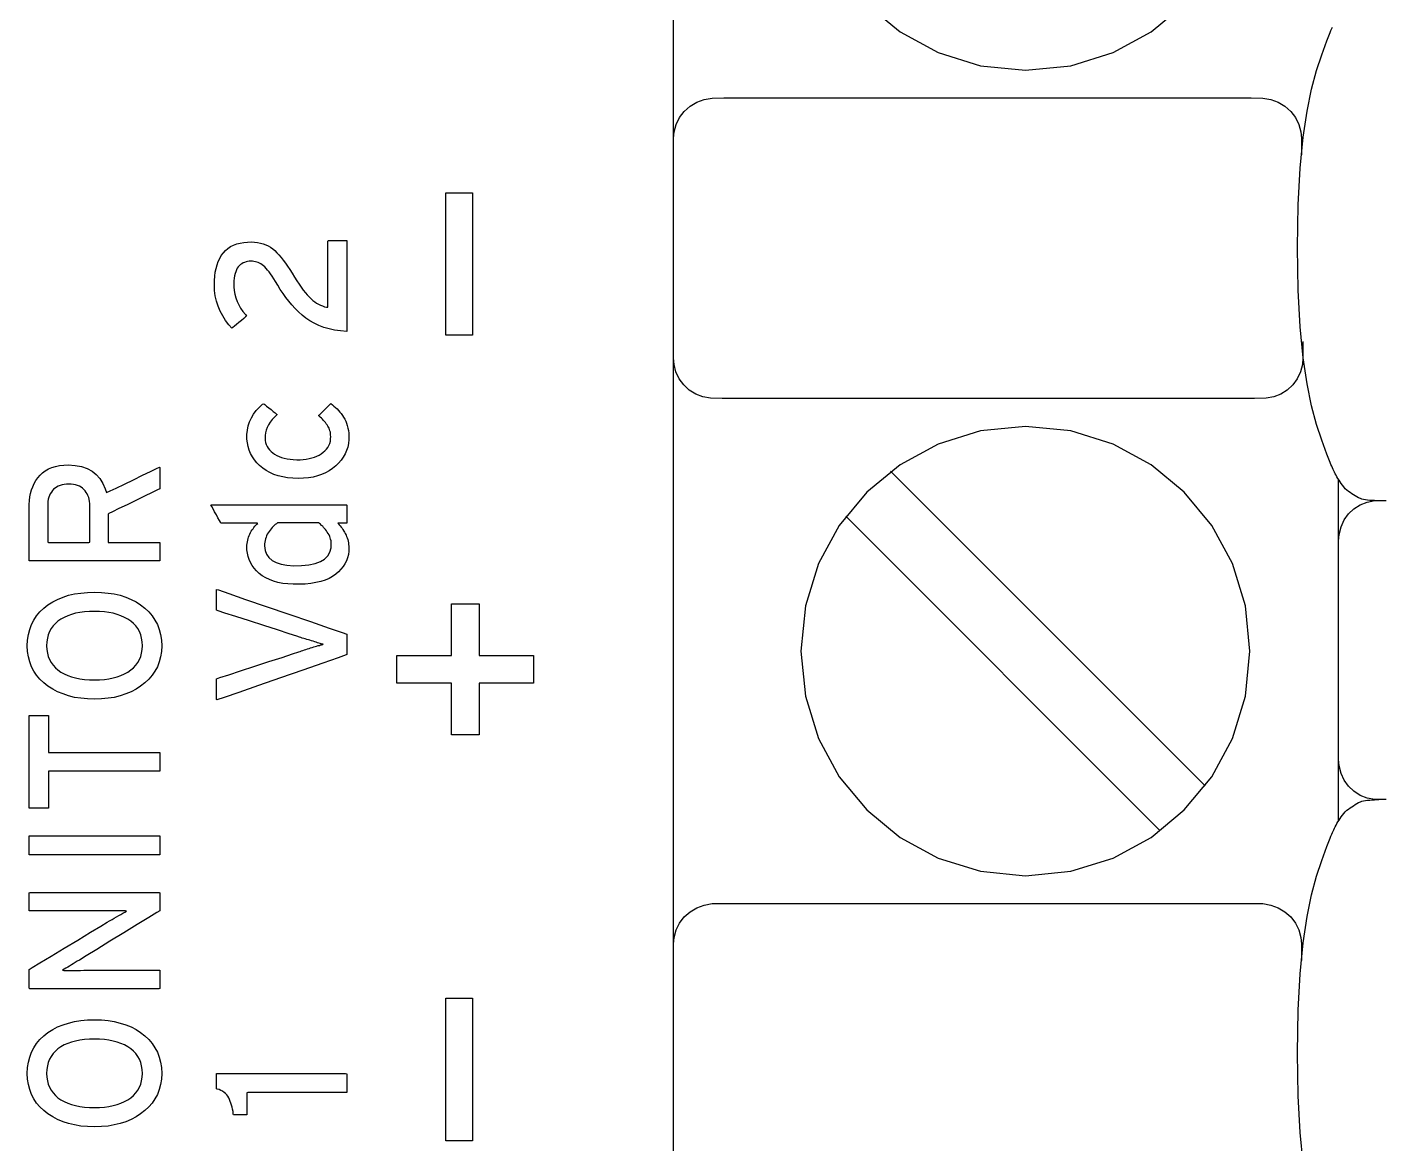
# Model space of a CAD drawing. Extents: x 1 to 47.7, y 0.2 to 33.5.
# Drawn here: x 34.723 to 35.734, y 16.246 to 17.077 of the extents above; entities that cross this region are included whole.
import ezdxf

# ---------------------------------------------------------------- set-up
doc = ezdxf.new("R2010")
doc.units = 0
doc.header["$MEASUREMENT"] = 0
doc.layers.add('6_0____DWG', color=7, linetype='CONTINUOUS')

msp = doc.modelspace()

# ---------------------------------------------------------------- linework, layer by layer
at = {"layer": '6_0____DWG'}
for points in [[(35.204, 15.6137), (35.204, 17.5824)], [(35.3479, 17.0944), (35.3727, 17.074), (35.4011, 17.0585), (35.4325, 17.0488), (35.4662, 17.0454), (35.4999, 17.0488), (35.5313, 17.0585), (35.5597, 17.074), (35.5844, 17.0944)], [(35.7292, 16.7247), (35.7276, 16.7247), (35.726, 16.7248), (35.7243, 16.7248), (35.7226, 16.725), (35.7209, 16.7251), (35.7193, 16.7253), (35.7179, 16.7256), (35.7166, 16.7259), (35.7155, 16.7263), (35.7142, 16.7269), (35.713, 16.7276), (35.7117, 16.7284), (35.7104, 16.7292), (35.7092, 16.73), (35.7079, 16.7308), (35.7066, 16.7317), (35.7054, 16.7325), (35.7042, 16.7337), (35.7032, 16.735), (35.7022, 16.7363), (35.7012, 16.7375), (35.7004, 16.7388), (35.6996, 16.74), (35.6988, 16.7412), (35.6981, 16.7425), (35.6974, 16.7437), (35.6968, 16.7449), (35.6963, 16.746), (35.6957, 16.747), (35.6952, 16.7481), (35.6947, 16.7492), (35.6942, 16.7504), (35.6936, 16.7517), (35.693, 16.7532), (35.6905, 16.7595), (35.6867, 16.7698), (35.6829, 16.7816), (35.6792, 16.7954), (35.6759, 16.8118), (35.673, 16.8313), (35.6707, 16.8543), (35.6693, 16.8815), (35.6687, 16.9134), (35.6693, 16.9452), (35.6707, 16.9724), (35.673, 16.9955), (35.6759, 17.015), (35.6792, 17.0313), (35.6829, 17.0452), (35.6867, 17.0569), (35.6905, 17.0672), (35.693, 17.0735), (35.6936, 17.075), (35.6942, 17.0764), (35.6947, 17.0776)], [(35.204, 16.9824), (35.204, 16.9829), (35.204, 16.9842), (35.204, 16.9861), (35.204, 16.9883), (35.204, 16.9906), (35.204, 16.9926), (35.204, 16.994), (35.204, 16.9947), (35.2044, 16.9995), (35.2059, 17.0051), (35.2085, 17.0102), (35.212, 17.0147), (35.2163, 17.0186), (35.2213, 17.0216), (35.2268, 17.0236), (35.2328, 17.0247), (35.2415, 17.0248), (35.2756, 17.0248), (35.3317, 17.0248), (35.401, 17.0248), (35.4747, 17.0248), (35.544, 17.0248), (35.6, 17.0248), (35.6341, 17.0248), (35.6428, 17.0247), (35.6488, 17.0236), (35.6543, 17.0216), (35.6593, 17.0186), (35.6636, 17.0147), (35.6671, 17.0102), (35.6697, 17.0051), (35.6712, 16.9995), (35.6716, 16.9947), (35.6716, 16.994), (35.6716, 16.9926), (35.6716, 16.9906), (35.6716, 16.9883), (35.6716, 16.9861), (35.6716, 16.9842), (35.6716, 16.9829), (35.6716, 16.9824)], [(35.204, 16.9824), (35.204, 16.9829), (35.204, 16.9842), (35.204, 16.9861), (35.204, 16.9883), (35.204, 16.9906), (35.204, 16.9926), (35.204, 16.994), (35.204, 16.9947), (35.2044, 16.9995), (35.2059, 17.0051), (35.2085, 17.0102), (35.212, 17.0147), (35.2163, 17.0186), (35.2213, 17.0216), (35.2268, 17.0236), (35.2328, 17.0247), (35.2415, 17.0248), (35.2756, 17.0248), (35.3317, 17.0248), (35.401, 17.0248), (35.4747, 17.0248), (35.544, 17.0248), (35.6, 17.0248), (35.6341, 17.0248), (35.6428, 17.0247), (35.6488, 17.0236), (35.6543, 17.0216), (35.6593, 17.0186), (35.6636, 17.0147), (35.6671, 17.0102), (35.6697, 17.0051), (35.6712, 16.9995), (35.6716, 16.9947), (35.6716, 16.994), (35.6716, 16.9926), (35.6716, 16.9906), (35.6716, 16.9883), (35.6716, 16.9861), (35.6716, 16.9842), (35.6716, 16.9829), (35.6716, 16.9824)], [(35.0542, 16.848), (35.0343, 16.848), (35.0343, 16.9542), (35.0542, 16.9542), (35.0542, 16.848)], [(35.6727, 16.8434), (35.6727, 16.8429), (35.6727, 16.8416), (35.6727, 16.8397), (35.6727, 16.8375), (35.6727, 16.8352), (35.6727, 16.8332), (35.6727, 16.8318), (35.6727, 16.8311), (35.6724, 16.8263), (35.6709, 16.8207), (35.6685, 16.8156), (35.6652, 16.8111), (35.6611, 16.8072), (35.6563, 16.8042), (35.651, 16.8022), (35.6453, 16.8011), (35.6367, 16.801), (35.6023, 16.801), (35.5456, 16.801), (35.4756, 16.801), (35.4012, 16.801), (35.3312, 16.801), (35.2745, 16.801), (35.2401, 16.801), (35.2315, 16.8011), (35.2258, 16.8022), (35.2205, 16.8042), (35.2157, 16.8072), (35.2116, 16.8111), (35.2083, 16.8156), (35.2058, 16.8207), (35.2044, 16.8263), (35.204, 16.8311), (35.204, 16.8318), (35.204, 16.8332), (35.204, 16.8352), (35.204, 16.8375), (35.204, 16.8397), (35.204, 16.8416), (35.204, 16.8429), (35.204, 16.8434)], [(35.5999, 16.5124), (35.3656, 16.7467)], [(35.6993, 16.4863), (35.6993, 16.741)], [(35.6993, 16.6825), (35.6993, 16.6831), (35.6993, 16.6844), (35.6993, 16.6863), (35.6993, 16.6885), (35.6993, 16.6907), (35.6993, 16.6927), (35.6993, 16.6942), (35.6993, 16.6949), (35.6996, 16.6997), (35.7011, 16.7053), (35.7034, 16.7104), (35.7067, 16.7149), (35.7107, 16.7187), (35.7154, 16.7217), (35.7206, 16.7238), (35.7262, 16.7248), (35.7348, 16.7249)], [(35.5665, 16.479), (35.3322, 16.7132)], [(35.0592, 16.6095), (35.0998, 16.6095), (35.0998, 16.5888), (35.0592, 16.5888), (35.0592, 16.5505), (35.0385, 16.5505), (35.0385, 16.5888), (34.9979, 16.5888), (34.9979, 16.6095), (35.0385, 16.6095), (35.0385, 16.6479), (35.0592, 16.6479), (35.0592, 16.6095)], [(34.7384, 16.5373), (34.8213, 16.5373), (34.8213, 16.5232), (34.7384, 16.5232), (34.7384, 16.4958), (34.7242, 16.4958), (34.7242, 16.5648), (34.7384, 16.5648), (34.7384, 16.5373)], [(35.7348, 16.5021), (35.7262, 16.5022), (35.7206, 16.5032), (35.7154, 16.5053), (35.7107, 16.5083), (35.7067, 16.5121), (35.7034, 16.5166), (35.7011, 16.5217), (35.6996, 16.5273), (35.6993, 16.5321), (35.6993, 16.5328), (35.6993, 16.5343), (35.6993, 16.5363), (35.6993, 16.5385), (35.6993, 16.5407), (35.6993, 16.5426), (35.6993, 16.5439), (35.6993, 16.5444)], [(35.673, 16.2313), (35.6707, 16.2543), (35.6693, 16.2815), (35.6687, 16.3134), (35.6693, 16.3452), (35.6707, 16.3724), (35.673, 16.3955), (35.6759, 16.415), (35.6792, 16.4313), (35.6829, 16.4452), (35.6867, 16.4569), (35.6905, 16.4672), (35.693, 16.4735), (35.6936, 16.475), (35.6942, 16.4764), (35.6947, 16.4776), (35.6952, 16.4787), (35.6957, 16.4797), (35.6963, 16.4808), (35.6968, 16.4819), (35.6974, 16.4831), (35.6981, 16.4843), (35.6988, 16.4855), (35.6996, 16.4867), (35.7004, 16.488), (35.7012, 16.4892), (35.7022, 16.4905), (35.7032, 16.4918), (35.7042, 16.4931), (35.7054, 16.4943), (35.7066, 16.4951), (35.7079, 16.4959), (35.7092, 16.4968), (35.7104, 16.4976), (35.7117, 16.4984), (35.713, 16.4992), (35.7142, 16.4999), (35.7155, 16.5005), (35.7166, 16.5009), (35.7179, 16.5012), (35.7193, 16.5014), (35.7209, 16.5017), (35.7226, 16.5018), (35.7243, 16.5019), (35.726, 16.502), (35.7276, 16.5021), (35.7292, 16.5021)], [(34.8213, 16.4611), (34.7242, 16.4611), (34.7242, 16.4752), (34.8213, 16.4752), (34.8213, 16.4611)], [(35.204, 16.3824), (35.204, 16.3829), (35.204, 16.3842), (35.204, 16.3861), (35.204, 16.3884), (35.204, 16.3906), (35.204, 16.3926), (35.204, 16.394), (35.204, 16.3947), (35.2044, 16.3995), (35.2059, 16.4051), (35.2085, 16.4102), (35.212, 16.4147), (35.2163, 16.4186), (35.2213, 16.4216), (35.2268, 16.4236), (35.2328, 16.4247), (35.2415, 16.4247), (35.2756, 16.4247), (35.3317, 16.4247), (35.401, 16.4247), (35.4747, 16.4247), (35.544, 16.4247), (35.6, 16.4247), (35.6341, 16.4247), (35.6428, 16.4247), (35.6488, 16.4236), (35.6543, 16.4216), (35.6593, 16.4186), (35.6636, 16.4147), (35.6671, 16.4102), (35.6697, 16.4051), (35.6712, 16.3995), (35.6716, 16.3947), (35.6716, 16.394), (35.6716, 16.3926), (35.6716, 16.3906), (35.6716, 16.3884), (35.6716, 16.3861), (35.6716, 16.3842), (35.6716, 16.3829), (35.6716, 16.3824)], [(35.0542, 16.2481), (35.0343, 16.2481), (35.0343, 16.3543), (35.0542, 16.3543), (35.0542, 16.2481)]]:
    msp.add_lwpolyline(points, dxfattribs=at)
for points in [[(34.9607, 16.8509), (34.956, 16.8513), (34.9516, 16.8519), (34.9474, 16.8528), (34.9435, 16.8539), (34.9398, 16.8553), (34.9363, 16.8569), (34.9331, 16.8587), (34.9301, 16.8607), (34.9273, 16.863), (34.9247, 16.8654), (34.9222, 16.868), (34.9198, 16.8706), (34.9175, 16.8734), (34.9153, 16.8762), (34.9132, 16.8791), (34.9111, 16.8822), (34.9092, 16.8853), (34.9076, 16.8881), (34.9063, 16.8901), (34.9051, 16.892), (34.9039, 16.8937), (34.9028, 16.8952), (34.9017, 16.8966), (34.9006, 16.8978), (34.8996, 16.8989), (34.8986, 16.8998), (34.8977, 16.9005), (34.8967, 16.9011), (34.8957, 16.9016), (34.8947, 16.9021), (34.8936, 16.9025), (34.8926, 16.9027), (34.8915, 16.903), (34.8904, 16.9031), (34.8893, 16.9031), (34.888, 16.9031), (34.8868, 16.9029), (34.8856, 16.9027), (34.8844, 16.9023), (34.8834, 16.9019), (34.8824, 16.9013), (34.8815, 16.9006), (34.8806, 16.8998), (34.8798, 16.899), (34.8791, 16.8979), (34.8785, 16.8967), (34.8779, 16.8953), (34.8774, 16.8939), (34.8771, 16.8922), (34.8768, 16.8905), (34.8766, 16.8886), (34.8765, 16.8865), (34.8765, 16.8841), (34.8768, 16.8813), (34.8773, 16.8785), (34.878, 16.8758), (34.879, 16.8732), (34.8802, 16.8706), (34.8816, 16.8681), (34.8833, 16.8657), (34.8852, 16.8634), (34.886, 16.8622), (34.8853, 16.8616), (34.8839, 16.8605), (34.8822, 16.8591), (34.8803, 16.8576), (34.8785, 16.8561), (34.8769, 16.8548), (34.8757, 16.8538), (34.8751, 16.8534), (34.8729, 16.8558), (34.8704, 16.8591), (34.8682, 16.8625), (34.8664, 16.866), (34.8648, 16.8697), (34.8636, 16.8735), (34.8627, 16.8773), (34.8622, 16.8814), (34.862, 16.8855), (34.862, 16.8888), (34.8623, 16.892), (34.8627, 16.895), (34.8633, 16.8978), (34.864, 16.9004), (34.8649, 16.9029), (34.866, 16.9052), (34.8672, 16.9073), (34.8687, 16.9093), (34.8703, 16.9111), (34.8721, 16.9126), (34.8741, 16.914), (34.8763, 16.9151), (34.8787, 16.916), (34.8812, 16.9167), (34.8839, 16.9172), (34.8868, 16.9174), (34.8896, 16.9175), (34.892, 16.9173), (34.8942, 16.9171), (34.8964, 16.9166), (34.8984, 16.9161), (34.9003, 16.9154), (34.9022, 16.9145), (34.9039, 16.9135), (34.9055, 16.9124), (34.907, 16.9111), (34.9086, 16.9095), (34.9101, 16.9079), (34.9117, 16.906), (34.9133, 16.904), (34.9149, 16.9018), (34.9165, 16.8994), (34.9182, 16.8969), (34.9199, 16.8942), (34.9216, 16.8913), (34.9234, 16.8885), (34.9251, 16.886), (34.9267, 16.8837), (34.9282, 16.8816), (34.9298, 16.8797), (34.9312, 16.878), (34.9326, 16.8765), (34.934, 16.8751), (34.9354, 16.874), (34.9368, 16.8729), (34.9382, 16.872), (34.9396, 16.8711), (34.9411, 16.8704), (34.9425, 16.8698), (34.944, 16.8692), (34.9456, 16.8688), (34.9466, 16.8688), (34.9466, 16.8717), (34.9466, 16.8773), (34.9466, 16.8847), (34.9466, 16.893), (34.9466, 16.9014), (34.9466, 16.909), (34.9466, 16.9149), (34.9466, 16.9181), (34.9467, 16.9185), (34.9478, 16.9185), (34.9495, 16.9185), (34.9517, 16.9185), (34.954, 16.9185), (34.9564, 16.9185), (34.9584, 16.9185), (34.9599, 16.9185), (34.9607, 16.9185), (34.9607, 16.917), (34.9607, 16.9113), (34.9607, 16.9024), (34.9607, 16.8917), (34.9607, 16.8802), (34.9607, 16.8692), (34.9607, 16.8598), (34.9607, 16.8533)], [(34.9087, 16.789), (34.9068, 16.7871), (34.9051, 16.7852), (34.9036, 16.7833), (34.9024, 16.7814), (34.9014, 16.7794), (34.9007, 16.7774), (34.9002, 16.7754), (34.8999, 16.7733), (34.8998, 16.7714), (34.8999, 16.7697), (34.9002, 16.7681), (34.9007, 16.7667), (34.9013, 16.7652), (34.9021, 16.7639), (34.9031, 16.7627), (34.9042, 16.7615), (34.9055, 16.7604), (34.9069, 16.7594), (34.9085, 16.7584), (34.9102, 16.7576), (34.9121, 16.7569), (34.9141, 16.7564), (34.9162, 16.7559), (34.9185, 16.7556), (34.9208, 16.7554), (34.9234, 16.7553), (34.9258, 16.7553), (34.9282, 16.7555), (34.9304, 16.7557), (34.9326, 16.7561), (34.9346, 16.7566), (34.9365, 16.7572), (34.9383, 16.7579), (34.94, 16.7588), (34.9416, 16.7597), (34.9431, 16.7608), (34.9444, 16.7619), (34.9455, 16.7632), (34.9465, 16.7645), (34.9473, 16.7659), (34.9479, 16.7675), (34.9484, 16.7691), (34.9486, 16.7708), (34.9487, 16.7725), (34.9486, 16.7736), (34.9485, 16.7747), (34.9484, 16.7757), (34.9481, 16.7767), (34.9478, 16.7777), (34.9475, 16.7787), (34.9471, 16.7796), (34.9466, 16.7804), (34.946, 16.7813), (34.9454, 16.7821), (34.9448, 16.7829), (34.9441, 16.7837), (34.9434, 16.7846), (34.9426, 16.7854), (34.9417, 16.7863), (34.9408, 16.7871), (34.9399, 16.788), (34.9398, 16.7884), (34.9406, 16.7891), (34.9418, 16.7903), (34.9432, 16.7917), (34.9447, 16.7932), (34.9462, 16.7947), (34.9475, 16.7959), (34.9484, 16.7968), (34.9487, 16.7971), (34.9499, 16.7962), (34.9511, 16.7952), (34.9523, 16.7942), (34.9534, 16.7931), (34.9545, 16.792), (34.9555, 16.7908), (34.9565, 16.7896), (34.9574, 16.7883), (34.9583, 16.787), (34.9591, 16.7855), (34.9599, 16.784), (34.9605, 16.7824), (34.961, 16.7807), (34.9615, 16.7789), (34.9618, 16.777), (34.9621, 16.775), (34.9622, 16.7729), (34.9622, 16.7703), (34.9619, 16.7675), (34.9613, 16.7647), (34.9605, 16.7621), (34.9594, 16.7596), (34.958, 16.7572), (34.9564, 16.7549), (34.9545, 16.7528), (34.9524, 16.7507), (34.95, 16.7488), (34.9475, 16.7471), (34.9448, 16.7456), (34.9419, 16.7443), (34.9388, 16.7432), (34.9355, 16.7424), (34.932, 16.7418), (34.9283, 16.7415), (34.9245, 16.7413), (34.9204, 16.7415), (34.9165, 16.7418), (34.9129, 16.7425), (34.9095, 16.7433), (34.9063, 16.7444), (34.9033, 16.7457), (34.9005, 16.7472), (34.898, 16.749), (34.8957, 16.751), (34.8936, 16.7531), (34.8918, 16.7552), (34.8903, 16.7575), (34.889, 16.7599), (34.8879, 16.7624), (34.8871, 16.7651), (34.8866, 16.7679), (34.8863, 16.7707), (34.8863, 16.774), (34.8866, 16.7773), (34.8873, 16.7805), (34.8883, 16.7836), (34.8896, 16.7865), (34.8912, 16.7893), (34.8931, 16.7919), (34.8953, 16.7943), (34.8979, 16.7967), (34.8988, 16.797), (34.8996, 16.7964), (34.9009, 16.7953), (34.9026, 16.794), (34.9043, 16.7926), (34.9059, 16.7912), (34.9074, 16.7901), (34.9083, 16.7893)], [(35.4662, 16.4454), (35.4999, 16.4488), (35.5313, 16.4585), (35.5597, 16.474), (35.5844, 16.4944), (35.6048, 16.5192), (35.6202, 16.5476), (35.6299, 16.5791), (35.6333, 16.6128), (35.6299, 16.6465), (35.6202, 16.6779), (35.6048, 16.7063), (35.5844, 16.7311), (35.5597, 16.7515), (35.5313, 16.7669), (35.4999, 16.7767), (35.4662, 16.7801), (35.4325, 16.7767), (35.4011, 16.7669), (35.3727, 16.7515), (35.3479, 16.7311), (35.3274, 16.7063), (35.312, 16.6779), (35.3022, 16.6465), (35.2988, 16.6128), (35.3022, 16.5791), (35.312, 16.5476), (35.3274, 16.5192), (35.3479, 16.4944), (35.3727, 16.474), (35.4011, 16.4585), (35.4325, 16.4488)], [(34.7532, 16.7514), (34.7584, 16.7511), (34.763, 16.7502), (34.7672, 16.7487), (34.7709, 16.7468), (34.7741, 16.7443), (34.7768, 16.7412), (34.779, 16.7377), (34.7808, 16.7336), (34.7818, 16.7308), (34.7843, 16.732), (34.7889, 16.7342), (34.795, 16.7372), (34.8018, 16.7404), (34.8086, 16.7437), (34.8145, 16.7466), (34.819, 16.7488), (34.8212, 16.7498), (34.8213, 16.7496), (34.8213, 16.7482), (34.8213, 16.7461), (34.8213, 16.7434), (34.8213, 16.7406), (34.8213, 16.7379), (34.8213, 16.7357), (34.8213, 16.7341), (34.8213, 16.7336), (34.8197, 16.7328), (34.8157, 16.7309), (34.8101, 16.7282), (34.8036, 16.725), (34.797, 16.7218), (34.7909, 16.7189), (34.7861, 16.7165), (34.7833, 16.7152), (34.7829, 16.7148), (34.7829, 16.7134), (34.7829, 16.7108), (34.7829, 16.7075), (34.7829, 16.7038), (34.7829, 16.7002), (34.7829, 16.6971), (34.7829, 16.6948), (34.7829, 16.6937), (34.7839, 16.6937), (34.7873, 16.6937), (34.7925, 16.6937), (34.7988, 16.6937), (34.8054, 16.6937), (34.8117, 16.6937), (34.8169, 16.6937), (34.8204, 16.6937), (34.8213, 16.6937), (34.8213, 16.693), (34.8213, 16.6915), (34.8213, 16.6895), (34.8213, 16.6871), (34.8213, 16.6847), (34.8213, 16.6826), (34.8213, 16.6809), (34.8213, 16.68), (34.8202, 16.6799), (34.8131, 16.6799), (34.801, 16.6799), (34.7857, 16.6799), (34.7689, 16.6799), (34.7526, 16.6799), (34.7385, 16.6799), (34.7284, 16.6799), (34.7242, 16.6799), (34.7242, 16.6812), (34.7242, 16.685), (34.7242, 16.6908), (34.7242, 16.6976), (34.7242, 16.7047), (34.7242, 16.7114), (34.7242, 16.7169), (34.7242, 16.7203), (34.7242, 16.722), (34.7243, 16.7248), (34.7246, 16.7276), (34.7252, 16.7302), (34.7259, 16.7328), (34.7267, 16.7352), (34.7278, 16.7375), (34.7291, 16.7397), (34.7305, 16.7418), (34.7322, 16.7438), (34.7341, 16.7456), (34.7361, 16.7471), (34.7385, 16.7484), (34.741, 16.7494), (34.7437, 16.7503), (34.7467, 16.7509), (34.7498, 16.7513)], [(34.7536, 16.7372), (34.7518, 16.7371), (34.7501, 16.7369), (34.7486, 16.7366), (34.7471, 16.7361), (34.7457, 16.7356), (34.7445, 16.7349), (34.7434, 16.7342), (34.7423, 16.7333), (34.7414, 16.7323), (34.7406, 16.7311), (34.7398, 16.7299), (34.7392, 16.7287), (34.7387, 16.7273), (34.7383, 16.7258), (34.7381, 16.7243), (34.7379, 16.7226), (34.7379, 16.7211), (34.7379, 16.7198), (34.7379, 16.7167), (34.7379, 16.7125), (34.7379, 16.7078), (34.7379, 16.703), (34.7379, 16.6987), (34.7379, 16.6954), (34.7379, 16.6938), (34.7385, 16.6937), (34.7412, 16.6937), (34.7455, 16.6937), (34.7508, 16.6937), (34.7563, 16.6937), (34.7615, 16.6937), (34.7658, 16.6937), (34.7686, 16.6937), (34.7692, 16.6938), (34.7692, 16.6954), (34.7692, 16.6987), (34.7692, 16.703), (34.7692, 16.7078), (34.7692, 16.7125), (34.7692, 16.7167), (34.7692, 16.7198), (34.7692, 16.7211), (34.7692, 16.7226), (34.769, 16.7242), (34.7687, 16.7258), (34.7684, 16.7272), (34.7679, 16.7286), (34.7673, 16.7298), (34.7666, 16.731), (34.7658, 16.7321), (34.7649, 16.7332), (34.7639, 16.7341), (34.7628, 16.7349), (34.7616, 16.7355), (34.7602, 16.7361), (34.7587, 16.7366), (34.7571, 16.7369), (34.7554, 16.7371)], [(34.9607, 16.7081), (34.9605, 16.7081), (34.9598, 16.7081), (34.9588, 16.7081), (34.9577, 16.7081), (34.9565, 16.7081), (34.9554, 16.7081), (34.9545, 16.7081), (34.954, 16.7081), (34.9541, 16.7078), (34.9549, 16.7069), (34.9556, 16.706), (34.9564, 16.7051), (34.9571, 16.7042), (34.9577, 16.7032), (34.9584, 16.7022), (34.959, 16.7013), (34.9595, 16.7003), (34.9601, 16.6992), (34.9605, 16.6981), (34.9609, 16.697), (34.9613, 16.6959), (34.9616, 16.6947), (34.9618, 16.6935), (34.962, 16.6922), (34.9622, 16.691), (34.9622, 16.6897), (34.9621, 16.6872), (34.9618, 16.6847), (34.9612, 16.6823), (34.9603, 16.68), (34.9593, 16.6778), (34.9579, 16.6757), (34.9563, 16.6737), (34.9545, 16.6718), (34.9524, 16.6701), (34.9501, 16.6684), (34.9474, 16.6669), (34.9445, 16.6657), (34.9413, 16.6646), (34.9377, 16.6638), (34.9338, 16.6631), (34.9297, 16.6627), (34.9252, 16.6625), (34.9208, 16.6625), (34.9167, 16.6628), (34.9129, 16.6632), (34.9094, 16.6639), (34.9061, 16.6648), (34.9031, 16.666), (34.9003, 16.6673), (34.8977, 16.6689), (34.8954, 16.6706), (34.8935, 16.6725), (34.8917, 16.6745), (34.8902, 16.6765), (34.889, 16.6787), (34.888, 16.6809), (34.8872, 16.6832), (34.8866, 16.6856), (34.8863, 16.6881), (34.8862, 16.6905), (34.8863, 16.6917), (34.8864, 16.693), (34.8866, 16.6942), (34.8869, 16.6954), (34.8872, 16.6965), (34.8875, 16.6977), (34.888, 16.6988), (34.8884, 16.6999), (34.889, 16.701), (34.8895, 16.702), (34.8901, 16.703), (34.8908, 16.7039), (34.8914, 16.7048), (34.8921, 16.7057), (34.8928, 16.7065), (34.8936, 16.7072), (34.8943, 16.7079), (34.8939, 16.7081), (34.8916, 16.7081), (34.8879, 16.7081), (34.8834, 16.7081), (34.8787, 16.7081), (34.8741, 16.7081), (34.8703, 16.7081), (34.8677, 16.7081), (34.8668, 16.7081), (34.8665, 16.7087), (34.8658, 16.7101), (34.8647, 16.712), (34.8635, 16.7143), (34.8622, 16.7166), (34.861, 16.7188), (34.8601, 16.7205), (34.8595, 16.7216), (34.86, 16.7218), (34.8663, 16.7218), (34.8781, 16.7218), (34.8935, 16.7218), (34.9107, 16.7218), (34.9279, 16.7218), (34.9431, 16.7218), (34.9545, 16.7218), (34.9603, 16.7218), (34.9607, 16.7215), (34.9607, 16.7204), (34.9607, 16.7186), (34.9607, 16.7165), (34.9607, 16.7141), (34.9607, 16.7119), (34.9607, 16.7099), (34.9607, 16.7086)], [(34.909, 16.7082), (34.9082, 16.7076), (34.9074, 16.707), (34.9066, 16.7063), (34.9058, 16.7055), (34.905, 16.7047), (34.9042, 16.7038), (34.9035, 16.7029), (34.9028, 16.7019), (34.9021, 16.7008), (34.9014, 16.6998), (34.9009, 16.6987), (34.9005, 16.6975), (34.9001, 16.6964), (34.8998, 16.6952), (34.8996, 16.694), (34.8994, 16.6927), (34.8994, 16.6911), (34.8998, 16.6878), (34.9009, 16.6849), (34.9026, 16.6824), (34.905, 16.6803), (34.908, 16.6787), (34.9117, 16.6775), (34.9161, 16.6767), (34.9211, 16.6763), (34.927, 16.6764), (34.9324, 16.677), (34.9371, 16.678), (34.941, 16.6795), (34.9441, 16.6813), (34.9465, 16.6837), (34.9481, 16.6864), (34.949, 16.6896), (34.9491, 16.6925), (34.949, 16.6937), (34.9489, 16.6949), (34.9486, 16.696), (34.9483, 16.6971), (34.9479, 16.6982), (34.9474, 16.6993), (34.9468, 16.7003), (34.9461, 16.7013), (34.9455, 16.7023), (34.9448, 16.7032), (34.9441, 16.7041), (34.9434, 16.7049), (34.9427, 16.7057), (34.9419, 16.7064), (34.9411, 16.7072), (34.9403, 16.7079), (34.9395, 16.7082), (34.9374, 16.7082), (34.9336, 16.7082), (34.9286, 16.7082), (34.9232, 16.7082), (34.9179, 16.7082), (34.9134, 16.7082), (34.9102, 16.7082)], [(34.7727, 16.6567), (34.7779, 16.6565), (34.7828, 16.656), (34.7875, 16.6553), (34.7919, 16.6543), (34.7961, 16.6529), (34.8, 16.6513), (34.8037, 16.6494), (34.8071, 16.6472), (34.8103, 16.6447), (34.8132, 16.642), (34.8157, 16.639), (34.8178, 16.6359), (34.8196, 16.6325), (34.821, 16.6289), (34.822, 16.625), (34.8226, 16.621), (34.8229, 16.6167), (34.8226, 16.6125), (34.822, 16.6085), (34.821, 16.6047), (34.8196, 16.6011), (34.8178, 16.5978), (34.8157, 16.5947), (34.8132, 16.5918), (34.8103, 16.5891), (34.8071, 16.5866), (34.8037, 16.5844), (34.8, 16.5824), (34.7961, 16.5808), (34.7919, 16.5794), (34.7875, 16.5783), (34.7828, 16.5776), (34.7779, 16.5771), (34.7727, 16.5769), (34.7675, 16.5771), (34.7626, 16.5776), (34.7579, 16.5783), (34.7535, 16.5794), (34.7493, 16.5808), (34.7453, 16.5824), (34.7416, 16.5844), (34.7381, 16.5866), (34.7349, 16.5891), (34.7321, 16.5918), (34.7296, 16.5947), (34.7275, 16.5978), (34.7258, 16.6011), (34.7245, 16.6047), (34.7235, 16.6085), (34.7228, 16.6125), (34.7226, 16.6167), (34.7228, 16.621), (34.7235, 16.625), (34.7245, 16.6289), (34.7258, 16.6325), (34.7275, 16.6359), (34.7296, 16.639), (34.7321, 16.642), (34.7349, 16.6447), (34.7381, 16.6472), (34.7416, 16.6494), (34.7453, 16.6513), (34.7493, 16.6529), (34.7535, 16.6543), (34.7579, 16.6553), (34.7626, 16.656), (34.7675, 16.6565)], [(34.9607, 16.6254), (34.9607, 16.6248), (34.9607, 16.6233), (34.9607, 16.6211), (34.9607, 16.6186), (34.9607, 16.6159), (34.9607, 16.6135), (34.9607, 16.6115), (34.9607, 16.6103), (34.9602, 16.6099), (34.9542, 16.6078), (34.9428, 16.6038), (34.928, 16.5986), (34.9113, 16.5929), (34.8948, 16.5871), (34.8802, 16.582), (34.8692, 16.5782), (34.8638, 16.5764), (34.8635, 16.5766), (34.8635, 16.5779), (34.8635, 16.58), (34.8635, 16.5826), (34.8635, 16.5853), (34.8635, 16.5879), (34.8635, 16.5901), (34.8635, 16.5916), (34.8635, 16.5921), (34.8662, 16.593), (34.8727, 16.5951), (34.8816, 16.5981), (34.8921, 16.6015), (34.9027, 16.6049), (34.9125, 16.6081), (34.9202, 16.6107), (34.9248, 16.6122), (34.9259, 16.6125), (34.927, 16.6129), (34.928, 16.6133), (34.9291, 16.6136), (34.9302, 16.614), (34.9313, 16.6144), (34.9325, 16.6147), (34.9336, 16.6151), (34.9348, 16.6155), (34.936, 16.6159), (34.9372, 16.6162), (34.9382, 16.6165), (34.9393, 16.6168), (34.9402, 16.617), (34.9411, 16.6173), (34.9419, 16.6175), (34.9427, 16.6177), (34.9431, 16.6178), (34.9424, 16.618), (34.9416, 16.6182), (34.9408, 16.6185), (34.9399, 16.6187), (34.9389, 16.619), (34.9379, 16.6193), (34.9368, 16.6197), (34.9356, 16.6201), (34.9344, 16.6204), (34.9332, 16.6208), (34.932, 16.6212), (34.9308, 16.6215), (34.9297, 16.6218), (34.9286, 16.6222), (34.9275, 16.6225), (34.9265, 16.6228), (34.9254, 16.6232), (34.9234, 16.6238), (34.9176, 16.6257), (34.909, 16.6285), (34.8988, 16.6318), (34.8881, 16.6352), (34.8781, 16.6385), (34.8699, 16.6411), (34.8648, 16.6428), (34.8635, 16.6432), (34.8635, 16.6441), (34.8635, 16.6458), (34.8635, 16.6482), (34.8635, 16.6509), (34.8635, 16.6535), (34.8635, 16.6559), (34.8635, 16.6577), (34.8635, 16.6587), (34.865, 16.6583), (34.8727, 16.6556), (34.8852, 16.6513), (34.9007, 16.646), (34.9175, 16.6402), (34.9337, 16.6347), (34.9475, 16.6299), (34.9571, 16.6266)], [(34.7727, 16.6423), (34.7689, 16.6422), (34.7653, 16.642), (34.7619, 16.6415), (34.7586, 16.6409), (34.7556, 16.6401), (34.7528, 16.6391), (34.7501, 16.6379), (34.7477, 16.6366), (34.7455, 16.6351), (34.7436, 16.6334), (34.7419, 16.6315), (34.7404, 16.6295), (34.7393, 16.6273), (34.7383, 16.6249), (34.7377, 16.6223), (34.7373, 16.6196), (34.7371, 16.6167), (34.7373, 16.6139), (34.7377, 16.6112), (34.7383, 16.6087), (34.7393, 16.6064), (34.7404, 16.6042), (34.7419, 16.6022), (34.7436, 16.6004), (34.7455, 16.5987), (34.7477, 16.5971), (34.7501, 16.5958), (34.7528, 16.5946), (34.7556, 16.5936), (34.7586, 16.5928), (34.7619, 16.5921), (34.7653, 16.5917), (34.7689, 16.5914), (34.7727, 16.5913), (34.7765, 16.5914), (34.7801, 16.5917), (34.7835, 16.5921), (34.7866, 16.5928), (34.7896, 16.5936), (34.7924, 16.5946), (34.7951, 16.5958), (34.7975, 16.5971), (34.7997, 16.5987), (34.8018, 16.6004), (34.8035, 16.6022), (34.805, 16.6042), (34.8062, 16.6064), (34.8072, 16.6087), (34.8078, 16.6112), (34.8083, 16.6139), (34.8084, 16.6167), (34.8083, 16.6196), (34.8078, 16.6223), (34.8072, 16.6249), (34.8062, 16.6273), (34.805, 16.6295), (34.8035, 16.6315), (34.8018, 16.6334), (34.7997, 16.6351), (34.7975, 16.6366), (34.7951, 16.6379), (34.7924, 16.6391), (34.7896, 16.6401), (34.7866, 16.6409), (34.7835, 16.6415), (34.7801, 16.642), (34.7765, 16.6422)], [(34.8213, 16.4194), (34.8191, 16.4181), (34.8132, 16.4144), (34.8046, 16.4092), (34.7946, 16.403), (34.7842, 16.3966), (34.7744, 16.3906), (34.7665, 16.3857), (34.7616, 16.3826), (34.7599, 16.3817), (34.7584, 16.3807), (34.7569, 16.3799), (34.7555, 16.379), (34.7541, 16.3782), (34.7528, 16.3774), (34.7514, 16.3766), (34.7502, 16.3759), (34.749, 16.3752), (34.7498, 16.3749), (34.7521, 16.3749), (34.7545, 16.3749), (34.757, 16.3749), (34.7595, 16.3749), (34.7622, 16.3749), (34.7649, 16.375), (34.7677, 16.375), (34.7706, 16.375), (34.7723, 16.375), (34.7769, 16.375), (34.7837, 16.375), (34.7918, 16.375), (34.8005, 16.375), (34.8086, 16.375), (34.8155, 16.375), (34.82, 16.375), (34.8213, 16.375), (34.8213, 16.3744), (34.8213, 16.373), (34.8213, 16.371), (34.8213, 16.3687), (34.8213, 16.3664), (34.8213, 16.3642), (34.8213, 16.3625), (34.8213, 16.3615), (34.8207, 16.3613), (34.8144, 16.3613), (34.8029, 16.3613), (34.7881, 16.3613), (34.7716, 16.3613), (34.7552, 16.3613), (34.7407, 16.3613), (34.7299, 16.3613), (34.7245, 16.3613), (34.7242, 16.3616), (34.7242, 16.3628), (34.7242, 16.3647), (34.7242, 16.367), (34.7242, 16.3694), (34.7242, 16.3718), (34.7242, 16.3738), (34.7242, 16.3752), (34.7242, 16.3757), (34.7263, 16.377), (34.7321, 16.3805), (34.7404, 16.3855), (34.7502, 16.3914), (34.7603, 16.3975), (34.7698, 16.4033), (34.7775, 16.4079), (34.7823, 16.4108), (34.784, 16.4118), (34.7858, 16.4129), (34.7875, 16.4139), (34.7892, 16.4148), (34.7908, 16.4158), (34.7924, 16.4166), (34.7939, 16.4175), (34.7953, 16.4183), (34.7967, 16.419), (34.7959, 16.4193), (34.7935, 16.4193), (34.791, 16.4193), (34.7885, 16.4192), (34.7859, 16.4192), (34.7832, 16.4192), (34.7804, 16.4192), (34.7776, 16.4192), (34.7747, 16.4192), (34.773, 16.4192), (34.7685, 16.4192), (34.7617, 16.4192), (34.7535, 16.4192), (34.7449, 16.4192), (34.7368, 16.4192), (34.73, 16.4192), (34.7255, 16.4192), (34.7242, 16.4192), (34.7242, 16.4198), (34.7242, 16.4213), (34.7242, 16.4232), (34.7242, 16.4255), (34.7242, 16.4279), (34.7242, 16.43), (34.7242, 16.4317), (34.7242, 16.4327), (34.7248, 16.4329), (34.7311, 16.4329), (34.7426, 16.4329), (34.7575, 16.4329), (34.7739, 16.4329), (34.7903, 16.4329), (34.8048, 16.4329), (34.8156, 16.4329), (34.821, 16.4329), (34.8213, 16.4326), (34.8213, 16.4315), (34.8213, 16.4298), (34.8213, 16.4276), (34.8213, 16.4253), (34.8213, 16.4231), (34.8213, 16.4212), (34.8213, 16.4199)], [(34.7727, 16.3381), (34.7779, 16.338), (34.7828, 16.3375), (34.7875, 16.3368), (34.7919, 16.3357), (34.7961, 16.3344), (34.8, 16.3328), (34.8037, 16.3309), (34.8071, 16.3287), (34.8103, 16.3262), (34.8132, 16.3235), (34.8157, 16.3205), (34.8178, 16.3173), (34.8196, 16.3139), (34.821, 16.3103), (34.822, 16.3065), (34.8226, 16.3025), (34.8229, 16.2982), (34.8226, 16.294), (34.822, 16.29), (34.821, 16.2862), (34.8196, 16.2826), (34.8178, 16.2793), (34.8157, 16.2761), (34.8132, 16.2732), (34.8103, 16.2706), (34.8071, 16.2681), (34.8037, 16.2658), (34.8, 16.2639), (34.7961, 16.2622), (34.7919, 16.2609), (34.7875, 16.2598), (34.7828, 16.259), (34.7779, 16.2586), (34.7727, 16.2584), (34.7675, 16.2586), (34.7626, 16.259), (34.7579, 16.2598), (34.7535, 16.2609), (34.7493, 16.2622), (34.7453, 16.2639), (34.7416, 16.2658), (34.7381, 16.2681), (34.7349, 16.2706), (34.7321, 16.2732), (34.7296, 16.2761), (34.7275, 16.2793), (34.7258, 16.2826), (34.7245, 16.2862), (34.7235, 16.29), (34.7228, 16.294), (34.7226, 16.2982), (34.7228, 16.3025), (34.7235, 16.3065), (34.7245, 16.3103), (34.7258, 16.3139), (34.7275, 16.3173), (34.7296, 16.3205), (34.7321, 16.3235), (34.7349, 16.3262), (34.7381, 16.3287), (34.7416, 16.3309), (34.7453, 16.3328), (34.7493, 16.3344), (34.7535, 16.3357), (34.7579, 16.3368), (34.7626, 16.3375), (34.7675, 16.338)], [(34.7727, 16.3238), (34.7689, 16.3237), (34.7653, 16.3234), (34.7619, 16.323), (34.7586, 16.3223), (34.7556, 16.3215), (34.7528, 16.3206), (34.7501, 16.3194), (34.7477, 16.3181), (34.7455, 16.3165), (34.7436, 16.3148), (34.7419, 16.313), (34.7404, 16.3109), (34.7393, 16.3087), (34.7383, 16.3063), (34.7377, 16.3038), (34.7373, 16.3011), (34.7371, 16.2982), (34.7373, 16.2954), (34.7377, 16.2927), (34.7383, 16.2902), (34.7393, 16.2879), (34.7404, 16.2857), (34.7419, 16.2837), (34.7436, 16.2818), (34.7455, 16.2801), (34.7477, 16.2786), (34.7501, 16.2772), (34.7528, 16.276), (34.7556, 16.275), (34.7586, 16.2742), (34.7619, 16.2736), (34.7653, 16.2731), (34.7689, 16.2729), (34.7727, 16.2728), (34.7765, 16.2729), (34.7801, 16.2731), (34.7835, 16.2736), (34.7866, 16.2742), (34.7896, 16.275), (34.7924, 16.276), (34.7951, 16.2772), (34.7975, 16.2786), (34.7997, 16.2801), (34.8018, 16.2818), (34.8035, 16.2837), (34.805, 16.2857), (34.8062, 16.2879), (34.8072, 16.2902), (34.8078, 16.2927), (34.8083, 16.2954), (34.8084, 16.2982), (34.8083, 16.3011), (34.8078, 16.3038), (34.8072, 16.3063), (34.8062, 16.3087), (34.805, 16.3109), (34.8035, 16.313), (34.8018, 16.3148), (34.7997, 16.3165), (34.7975, 16.3181), (34.7951, 16.3194), (34.7924, 16.3206), (34.7896, 16.3215), (34.7866, 16.3223), (34.7835, 16.323), (34.7801, 16.3234), (34.7765, 16.3237)], [(34.9607, 16.284), (34.9578, 16.284), (34.9503, 16.284), (34.9394, 16.284), (34.9267, 16.284), (34.9137, 16.284), (34.9017, 16.284), (34.8923, 16.284), (34.8869, 16.284), (34.8862, 16.2838), (34.8862, 16.2826), (34.8862, 16.2805), (34.8862, 16.2778), (34.8862, 16.2749), (34.8862, 16.2721), (34.8862, 16.2696), (34.8862, 16.2679), (34.8862, 16.2673), (34.8858, 16.2673), (34.8848, 16.2673), (34.8833, 16.2673), (34.8816, 16.2673), (34.8798, 16.2673), (34.8782, 16.2673), (34.877, 16.2673), (34.8762, 16.2673), (34.8761, 16.2681), (34.8759, 16.2698), (34.8756, 16.2715), (34.8753, 16.273), (34.8749, 16.2746), (34.8744, 16.276), (34.8739, 16.2774), (34.8733, 16.2787), (34.8727, 16.28), (34.872, 16.2812), (34.8712, 16.2823), (34.8703, 16.2833), (34.8693, 16.2841), (34.8681, 16.2849), (34.8669, 16.2855), (34.8656, 16.2861), (34.8642, 16.2865), (34.8635, 16.2868), (34.8635, 16.2876), (34.8635, 16.289), (34.8635, 16.2909), (34.8635, 16.2929), (34.8635, 16.2948), (34.8635, 16.2965), (34.8635, 16.2976), (34.8635, 16.2981), (34.8672, 16.2981), (34.8771, 16.2981), (34.8913, 16.2981), (34.9078, 16.2981), (34.9248, 16.2981), (34.9404, 16.2981), (34.9527, 16.2981), (34.9597, 16.2981), (34.9607, 16.2979), (34.9607, 16.2969), (34.9607, 16.2951), (34.9607, 16.2929), (34.9607, 16.2904), (34.9607, 16.288), (34.9607, 16.2859), (34.9607, 16.2845)]]:
    msp.add_lwpolyline(points, close=True, dxfattribs=at)

doc.saveas('drawing.dxf')
